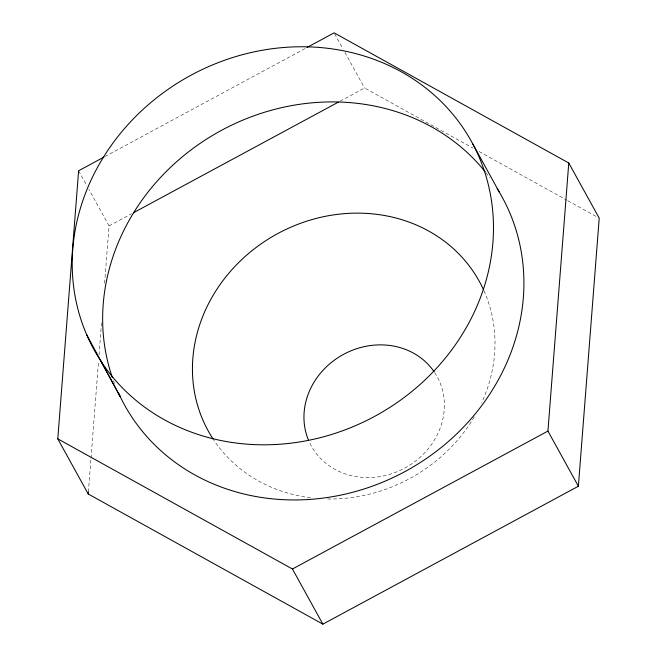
<?xml version="1.0" encoding="UTF-8"?>
<svg xmlns="http://www.w3.org/2000/svg" width="657" height="657" viewBox="0 0 657 657"><rect width="100%" height="100%" fill="white"/><g stroke="black" fill="none" stroke-linecap="round" stroke-linejoin="round"><path stroke-width="0.49" stroke-dasharray="3.29 2.46" d="M88.383 491.945L90.929 459.202M91.011 458.184L98.558 360.972M99.043 354.837L101.58 322.094M104.603 283.216L109.062 225.918L88.933 189.446M104.8 156.637L306.129 47.961M109.062 225.918L131.63 213.73M340.178 101.153L364.561 87.997L472.933 148.104M479.199 151.578L566.975 200.27M567.87 200.763L597.427 217.155M334.61 33.737L342.954 48.856M344.917 52.42L364.561 87.997M78.618 170.771L86.962 185.89M114.548 383.54A215.529 193.716 -28.9 0 1 113.464 380.649M485.925 172.676A215.529 193.716 -28.9 0 1 489.67 177.571M483.946 290.706A154.797 139.136 -28.9 0 1 481.696 402.708M474.247 416.932A154.797 139.136 -28.9 0 1 326.554 498.975M310.523 497.792A154.797 139.136 -28.9 0 1 213.755 440.009M434.762 372.691A71.843 64.575 -28.9 0 1 405.213 467.833A71.843 64.575 -28.9 0 1 309.135 441.668"/><path stroke-width="0.99" d="M307.033 47.468L334.117 32.85L568.773 163.01L599.217 218.149L578.382 486.229L322.883 624.15L88.227 493.99L57.783 438.851L78.618 170.771L103.896 157.122M88.227 493.99L88.383 491.945M578.382 486.229L547.938 431.082L568.773 163.01M133.437 212.753L338.38 102.131M57.783 438.851L292.439 569.003L547.938 431.082M292.439 569.003L322.883 624.15M472.498 143.407A215.529 193.716 -28.9 0 1 267.374 444.781A215.529 193.716 -28.9 0 1 108.651 149.164A215.529 193.716 -28.9 0 1 472.498 143.407L499.287 192.09M100.751 360.931L120.247 396.697L86.724 334.799M497.16 188.6A215.529 193.716 -28.9 0 1 404.917 471.603A215.529 193.716 -28.9 0 1 118.515 392.993M112.429 377.75A215.529 193.716 -28.9 0 1 219.643 131.351A215.529 193.716 -28.9 0 1 485.285 171.879M213.197 439.163A154.797 139.136 -28.9 0 1 276.416 234.303A154.797 139.136 -28.9 0 1 483.536 289.786M308.322 439.779A71.843 64.575 -28.9 0 1 343.611 354.32A71.843 64.575 -28.9 0 1 434.187 371.837"/></g></svg>
